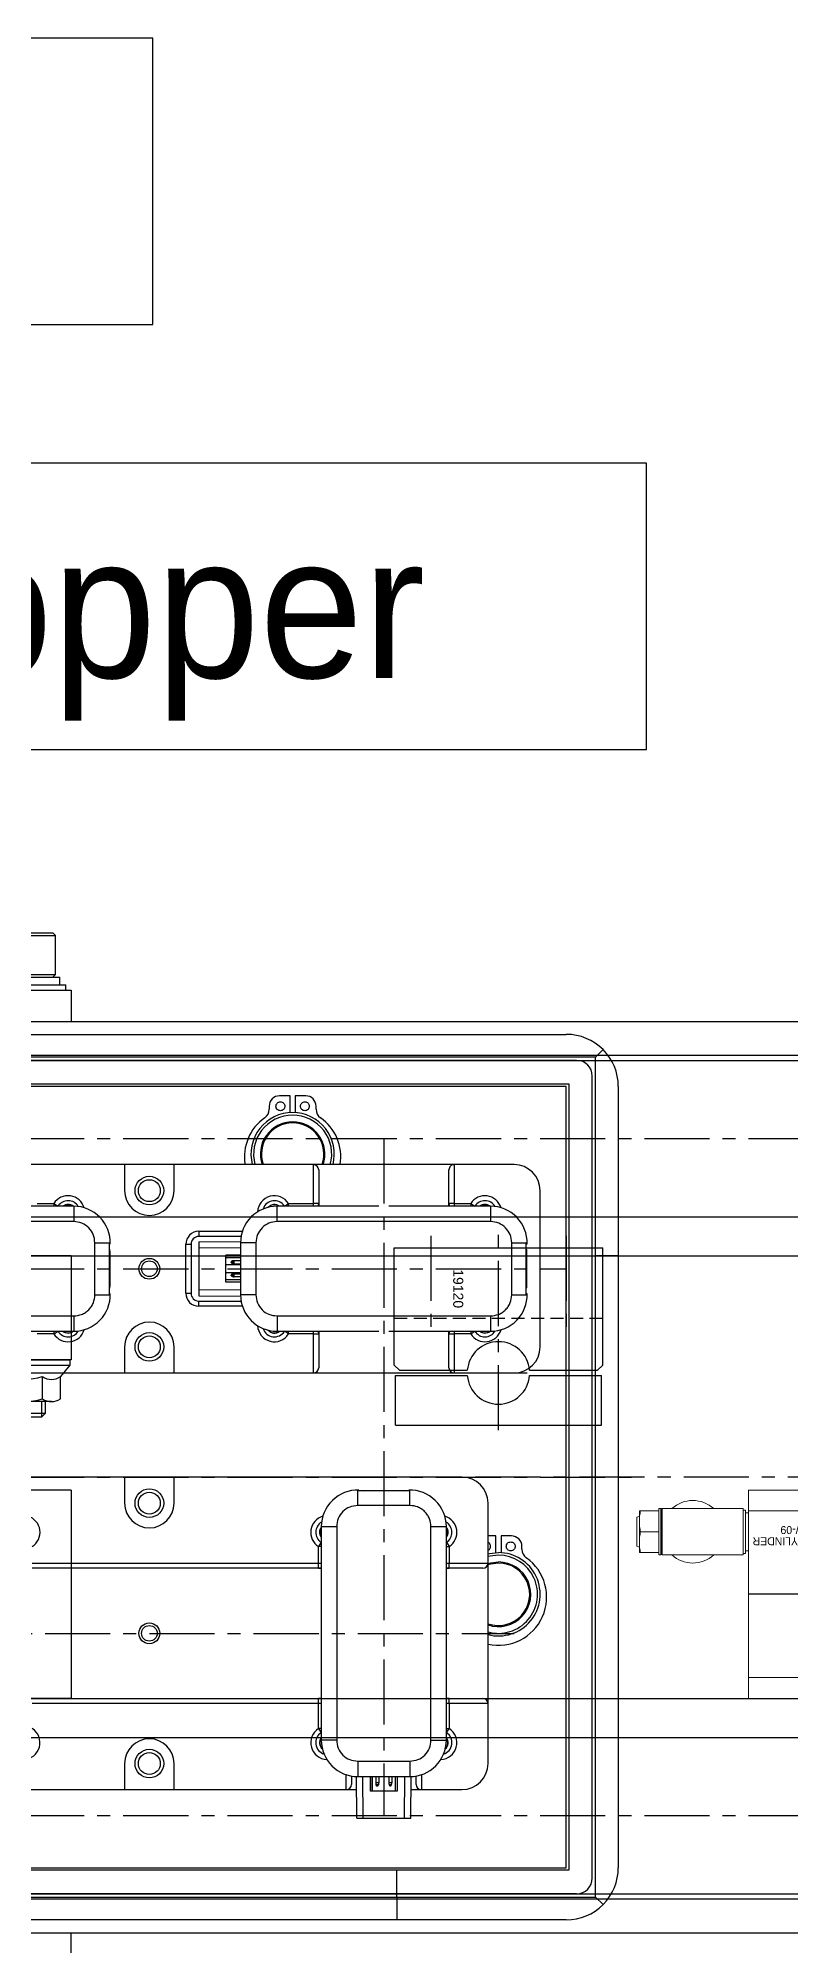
# Model space of a CAD drawing. Header units: inches. Extents: x 0 to 23821, y 0 to 11279.
# Drawn here: x 6020.8 to 6165.3, y 4327.8 to 4694.1 of the extents above; entities that cross this region are included whole.
import ezdxf

# ---------------------------------------------------------------- set-up
doc = ezdxf.new("R2010")
doc.units = ezdxf.units.IN
doc.header["$LTSCALE"] = 10
doc.header["$MEASUREMENT"] = 0
doc.linetypes.add('CENTER', pattern=[2, 1.25, -0.25, 0.25, -0.25])
doc.linetypes.add('HIDDEN', pattern=[0.375, 0.25, -0.125])
for name, color, linetype in [('11', 1, 'CENTER'), ('22', 2, 'HIDDEN'), ('A', 8, 'Continuous'), ('B', 123, 'Continuous'), ('BOM-T', 4, 'Continuous'), ('G', 231, 'Continuous'), ('P', 142, 'Continuous'), ('T', 3, 'Continuous'), ('V', 1, 'Continuous'), ('Y', 60, 'Continuous')]:
    doc.layers.add(name, color=color, linetype=linetype)
doc.layers.add('88', color=35, linetype='Continuous', lineweight=5)
doc.styles.add('SCI', font='')
doc.styles.get("Standard").update_dxf_attribs({"font": 'arial.ttf'})
doc.styles.get('SCI').set_extended_font_data('Gulim')

# ---------------------------------------------------------------- blocks, each defined once
blk = doc.blocks.new('A$C24f58618')
for p, q in [((60, 85), (0, 85)), ((0, 85), (0, 45)), ((60, 85), (60, 65)), ((42, 65), (42, 40)), ((60, 65), (42, 65)), ((42.25, 64), (42.25, 65)), ((42.25, 65), (59.75, 65)), ((44.07, 61.8), (42.25, 64)), ((42.25, 64), (59.75, 64)), ((59.75, 64), (57.93, 61.8)), ((59.75, 65), (59.75, 64)), ((44.07, 61.8), (44.07, 57.54)), ((47.54, 61.8), (47.54, 57.54)), ((54.46, 61.8), (54.46, 57.54)), ((57.93, 57.54), (57.93, 61.8)), ((56.2, 57), (45.8, 57)), ((47, 54.68), (47, 57)), ((55, 57), (55, 54.68)), ((47.68, 54), (47, 54.68)), ((55, 54.68), (47, 54.68)), ((54.32, 54), (47.68, 54)), ((55, 54.68), (54.32, 54)), ((0, 45), (18, 45)), ((18, 45), (18, 20)), ((60, 40), (42, 40)), ((60, 40), (60, 0)), ((5, 30.32), (5.68, 31)), ((5, 28), (5, 30.32)), ((5, 30.32), (13, 30.32)), ((5.68, 31), (12.32, 31)), ((12.32, 31), (13, 30.32)), ((13, 30.32), (13, 28)), ((2.07, 27.46), (2.07, 23.2)), ((3.8, 28), (14.2, 28)), ((5.54, 23.2), (5.54, 27.46)), ((12.46, 23.2), (12.46, 27.46)), ((15.93, 23.2), (15.93, 27.46)), ((0.25, 21), (2.07, 23.2)), ((15.93, 23.2), (17.75, 21)), ((0, 20), (18, 20)), ((0, 20), (0, 0)), ((0.25, 20), (0.25, 21)), ((17.75, 21), (0.25, 21)), ((17.75, 20), (0.25, 20)), ((17.75, 21), (17.75, 20)), ((60, 0), (0, 0))]:
    blk.add_line(p, q)
for centre, radius, start, end in [((45.8, 64.33), 3.07, 235.6158, 304.3842), ((51, 72.73), 11.46, 252.412, 287.588), ((56.2, 64.33), 3.07, 235.6158, 304.3842), ((45.8, 60.07), 3.07, 235.6158, 304.3842), ((51, 68.46), 11.46, 252.412, 287.588), ((56.2, 60.07), 3.07, 235.6158, 304.3842), ((3.8, 24.93), 3.07, 55.6158, 124.3842), ((9, 16.54), 11.46, 72.412, 107.588), ((14.2, 24.93), 3.07, 55.6158, 124.3842), ((3.8, 20.67), 3.07, 55.6158, 124.3842), ((9, 12.27), 11.46, 72.412, 107.588), ((14.2, 20.67), 3.07, 55.6158, 124.3842)]:
    blk.add_arc(centre, radius, start, end)
at = {"layer": '11'}
blk.add_line((30, 85), (30, 0), dxfattribs=at)
at = {"layer": 'A'}
for p, q in [((25, 85), (25, 0)), ((35, 85), (35, 0))]:
    blk.add_line(p, q, dxfattribs=at)
at = {"layer": 'T'}
for p, q in [((47.68, 57), (47.68, 54)), ((54.32, 57), (54.32, 54)), ((5.68, 28), (5.68, 31)), ((12.32, 28), (12.32, 31))]:
    blk.add_line(p, q, dxfattribs=at)
blk = doc.blocks.new('A$Cf3967718')
at = {"linetype": 'Continuous'}
for p, q in [((-65, 136), (-65, 130)), ((115, 130), (-65, 130)), ((115, -45), (-65, -45)), ((-65, -51), (-65, -45)), ((115, -51), (-65, -51)), ((-46, -51), (-64, -51)), ((-64, -51), (-64, -52)), ((-46, -52), (-64, -52)), ((-62.81, -52), (-62.81, -53.5)), ((-47.19, -53.5), (-62.81, -53.5)), ((-62, -54), (-61.5, -53.5)), ((-62, -54), (-62, -61.5)), ((-48, -54), (-62, -54)), ((-61.5, -62), (-62, -61.5)), ((-48, -61.5), (-62, -61.5)), ((-48.5, -62), (-61.5, -62))]:
    blk.add_line(p, q, dxfattribs=at)
blk = doc.blocks.new('A$C36ac1f08')
for p, q in [((-6520, -12), (-280, -12)), ((-6520, -57), (-280, -57)), ((-6520, -142), (-280, -142)), ((-6520, -187), (-280, -187))]:
    blk.add_line(p, q)
at = {"layer": '11'}
for p, q in [((-6520, -34.5), (-280, -34.5)), ((-279.95, -99.5), (-6520, -99.5)), ((-6520, -164.5), (-280, -164.5))]:
    blk.add_line(p, q, dxfattribs=at)
at = {"layer": 'B'}
for p, q in [((-6520, -19.5), (-280, -19.5)), ((-6520, -49.5), (-280, -49.5)), ((-6520, -149.5), (-280, -149.5)), ((-6520, -179.5), (-280, -179.5))]:
    blk.add_line(p, q, dxfattribs=at)
at = {"layer": 'G'}
for p, q in [((-6520, -18.5), (-280, -18.5)), ((-6520, -180.5), (-280, -180.5))]:
    blk.add_line(p, q, dxfattribs=at)
at = {"rotation": 180}
blk.add_blockref('A$Cf3967718', (-2275, -57, 227228.55), dxfattribs=at)
blk.add_blockref('A$C24f58618', (-2270, -142, 227228.55))
blk = doc.blocks.new('A$C79f051db')
for p, q in [((-19.75, 10), (-19.75, 0.5)), ((19.75, 10), (-19.75, 10)), ((19.75, 10), (19.75, 0.5)), ((-5.98, 0.5), (-19.75, 0.5)), ((19.75, 0.5), (5.98, 0.5)), ((-19, -0.5), (-20, -1.5)), ((-20, -1.5), (-20, -24)), ((-5.98, -0.5), (-19, -0.5)), ((19, -0.5), (5.98, -0.5)), ((20, -1.5), (19, -0.5)), ((20, -1.5), (20, -24)), ((20, -22.5), (-20, -22.5)), ((20, -24), (-20, -24))]:
    blk.add_line(p, q)
for start, end in [(4.7802, 175.2198), (184.7802, 355.2198)]:
    blk.add_arc((0, 0), 6, start, end)
at = {"layer": '11'}
for p, q in [((0, 11), (0, -26.9)), ((7, 0), (-7, 0)), ((-13, -26.34), (-13, -8.31)), ((13, -26.34), (13, -8.31))]:
    blk.add_line(p, q, dxfattribs=at)
at = {"layer": '22'}
blk.add_line((20, -10.5), (-20, -10.5), dxfattribs=at)
blk.add_text('19120', height=1.92, rotation=90).set_placement((8.68, -19.9))
blk = doc.blocks.new('A$C83621654')
for p, q in [((0, 20), (50, 20)), ((0, -20), (0, 20)), ((50, 20), (50, 16)), ((50, 16), (0, 16)), ((50, -16), (50, 16)), ((25, 10.03), (0, 10.03)), ((4.25, 9.97), (0.98, 9.97)), ((4.25, 9.97), (5.25, 9.97)), ((5.25, 9.97), (13.25, 9.97)), ((13.25, 9.97), (13.25, -9.98)), ((25, 9.97), (13.25, 9.97)), ((-4.5, -7.38), (0, -7.38)), ((-4.5, -9.69), (-4.5, -7.38)), ((-4.5, -9.69), (0, -9.69)), ((-4.5, -14.31), (-4.5, -9.69)), ((25, -10.04), (0, -10.04)), ((0.98, -9.98), (0.25, -9.98)), ((0.98, -9.98), (4.25, -9.98)), ((5.25, -9.98), (4.25, -9.98)), ((13.25, -9.98), (5.25, -9.98)), ((13.25, -9.98), (25, -9.98)), ((50.56, -8.35), (50.06, -8.35)), ((51.06, -7.85), (50.56, -7.85)), ((50.56, -7.85), (50.56, -16.15)), ((66.61, -7.55), (51.06, -7.55)), ((51.06, -7.55), (51.06, -16.45)), ((66.71, -7.65), (66.61, -7.55)), ((66.61, -7.55), (66.61, -16.45)), ((66.81, -7.55), (66.71, -7.65)), ((66.71, -7.65), (66.71, -16.35)), ((67.21, -7.55), (66.81, -7.55)), ((66.81, -7.55), (66.81, -16.45)), ((67.21, -7.55), (67.21, -8)), ((67.21, -8), (67.21, -8.31)), ((70.74, -8), (67.21, -8)), ((67.21, -8.31), (67.21, -11.69)), ((70.96, -8), (70.96, -10)), ((71.46, -9.22), (70.96, -9.03)), ((70.96, -10), (70.96, -14)), ((71.46, -9.22), (71.46, -14.78)), ((-4.5, -14.31), (0, -14.31)), ((-4.5, -16.62), (-4.5, -14.31)), ((67.21, -11.69), (67.21, -12)), ((70.74, -12), (67.21, -12)), ((67.21, -12), (67.21, -12.31)), ((67.21, -12.31), (67.21, -15.69)), ((70.96, -14), (70.96, -16)), ((-4.5, -16.62), (0, -16.62)), ((0, -16), (50, -16)), ((50, -16), (50, -20)), ((50.06, -15.65), (50.56, -15.65)), ((50.56, -16.15), (51.06, -16.15)), ((51.06, -16.45), (66.61, -16.45)), ((66.61, -16.45), (66.71, -16.35)), ((66.71, -16.35), (66.81, -16.45)), ((66.81, -16.45), (67.21, -16.45)), ((67.21, -15.69), (67.21, -16)), ((70.74, -16), (67.21, -16)), ((67.21, -16), (67.21, -16.45)), ((70.96, -14.97), (71.46, -14.78)), ((50, -20), (0, -20))]:
    blk.add_line(p, q)
at = {"flags": 128}
for points in [[(23.9, 9.97), (24.1, 9.99), (25, 10.03)], [(25, -10.04), (24.1, -9.99), (23.9, -9.98)]]:
    blk.add_lwpolyline(points, dxfattribs=at)
for centre, radius, start, end in [((25, 0), 10, 0, 94.0523), ((25, 0), 10.04, 270, 90), ((25, 0), 9.98, 270, 90), ((25, 0), 10, 265.9477, 0), ((60.71, -12), 6, 90, 132.1264), ((60.71, -12), 6, 47.8736, 90), ((60.71, -12), 6, 227.8736, 312.1264)]:
    blk.add_arc(centre, radius, start, end)
for points, knots in [([(70.74, -8), (70.8, -8.33), (70.93, -8.99), (70.95, -9.66), (70.96, -10)], [0, 0, 0, 0, 0.498112, 1, 1, 1, 1]), ([(70.96, -8), (70.94, -8), (70.9, -8), (70.77, -8), (70.74, -8)], [0, 0, 0, 0, 0.7848426, 1, 1, 1, 1]), ([(70.96, -10), (70.95, -10.33), (70.93, -11.01), (70.8, -11.67), (70.74, -12)], [0, 0, 0, 0, 0.49778, 1, 1, 1, 1]), ([(70.74, -12), (70.8, -12.33), (70.93, -12.99), (70.95, -13.66), (70.96, -14)], [0, 0, 0, 0, 0.498113, 1, 1, 1, 1]), ([(70.96, -14), (70.95, -14.33), (70.93, -15.01), (70.8, -15.67), (70.74, -16)], [0, 0, 0, 0, 0.497781, 1, 1, 1, 1]), ([(70.74, -16), (70.77, -16), (70.9, -16), (70.94, -16), (70.96, -16)], [0, 0, 0, 0, 0.2151574, 1, 1, 1, 1])]:
    blk.add_open_spline(points, degree=3, knots=knots)
at = {"layer": '11'}
blk.add_line((-2.5, 0), (52.5, 0), dxfattribs=at)
at = {"layer": 'BOM-T', "color": 4, "style": 'SCI'}
for s, p in [('STOPPER CYLINDER', (28.91, -10.95)), ('ASU-400-EW-09', (28.91, -13.1)), ('SECHANG', (28.91, -15.21))]:
    blk.add_text(s, height=1.536, dxfattribs=at).set_placement(p)
blk = doc.blocks.new('A$Ce158b9f5')
for p, q in [((15, 177.5), (325, 177.5)), ((47.5, 173.13), (47.5, 177.5)), ((7.93, 174.57), (9.37, 173.13)), ((330.63, 173.13), (9.37, 173.13)), ((9.37, 173.13), (9.37, 50)), ((47.5, 173.13), (47.5, 168)), ((5, 50), (5, 167.5)), ((14.5, 168), (325.5, 168)), ((14.5, 50), (14.5, 168)), ((325, 167.5), (15, 167.5)), ((15, 167.5), (15, 17.5)), ((44.81, 158), (44.74, 150)), ((55.19, 158), (44.81, 158)), ((46.01, 158), (45.94, 150)), ((53.99, 158), (54.06, 150)), ((55.19, 158), (55.26, 150)), ((42.8, 152.5), (35, 152.5)), ((44.77, 152.5), (42.8, 152.5)), ((42.8, 149.65), (42.8, 152.5)), ((43.8, 151.5), (43.8, 149.9)), ((47.42, 150), (47.42, 152.8)), ((47.42, 152.8), (52.58, 152.8)), ((47.45, 150), (47.45, 152.8)), ((47.85, 150), (47.85, 152.8)), ((48.45, 150), (48.45, 151.21)), ((48.45, 151.21), (49.05, 151.21)), ((48.56, 151.7), (48.51, 151.55)), ((48.99, 151.55), (48.51, 151.55)), ((48.94, 151.7), (48.56, 151.7)), ((48.71, 151.8), (48.79, 151.8)), ((48.99, 151.55), (48.94, 151.7)), ((49.05, 150), (49.05, 151.21)), ((50.95, 151.21), (51.55, 151.21)), ((50.95, 150), (50.95, 151.21)), ((51.01, 151.55), (51.06, 151.7)), ((51.49, 151.55), (51.01, 151.55)), ((51.44, 151.7), (51.06, 151.7)), ((51.21, 151.8), (51.29, 151.8)), ((51.44, 151.7), (51.49, 151.55)), ((51.55, 150), (51.55, 151.21)), ((52.15, 152.8), (52.15, 150)), ((52.55, 152.8), (52.55, 150)), ((52.58, 150), (52.58, 152.8)), ((57.2, 152.5), (55.23, 152.5)), ((56.2, 149.9), (56.2, 151.5)), ((90.25, 152.5), (57.2, 152.5)), ((57.2, 152.5), (57.2, 149.65)), ((90.25, 152.5), (90.25, 147.5)), ((99.75, 152.5), (90.25, 152.5)), ((99.75, 147.5), (99.75, 152.5)), ((122.8, 152.5), (99.75, 152.5)), ((30, 147.5), (30, 136)), ((55, 150), (45, 150)), ((45, 147.05), (45, 150)), ((55, 147.05), (45, 147.05)), ((55, 147.05), (55, 150)), ((38, 143), (38, 102)), ((40.95, 143), (38, 143)), ((40.95, 143), (40.95, 102)), ((59.05, 102), (59.05, 143)), ((59.05, 143), (62, 143)), ((62, 102), (62, 143)), ((37.99, 141.58), (37.48, 140.78)), ((37.48, 136), (37.48, 140.78)), ((38, 140.78), (37.48, 140.78)), ((62, 140.78), (62.52, 140.78)), ((62.52, 140.78), (62.01, 141.58)), ((62.52, 140.78), (62.52, 136)), ((30, 136), (37.48, 136)), ((30, 136), (30, 109)), ((37.48, 136), (37.48, 135)), ((37.48, 136), (38, 136)), ((62, 136), (62.52, 136)), ((62.52, 136), (117.48, 136)), ((62.52, 136), (62.52, 135)), ((37.48, 135), (31, 135)), ((38, 135), (37.48, 135)), ((62.52, 135), (62, 135)), ((117.48, 135), (62.52, 135)), ((31, 110), (37.48, 110)), ((37.48, 110), (37.48, 109)), ((37.48, 110), (38, 110)), ((62, 110), (62.52, 110)), ((62.52, 110), (117.48, 110)), ((62.52, 110), (62.52, 109)), ((23.5, 106.37), (23.5, 105.8)), ((27.5, 103.8), (27.5, 107.02)), ((28.5, 107.02), (28.5, 103.8)), ((37.48, 109), (30, 109)), ((30, 109), (30, 97.5)), ((37.48, 105.82), (37.48, 109)), ((38, 109), (37.48, 109)), ((62.52, 109), (62, 109)), ((117.48, 109), (62.52, 109)), ((62.52, 109), (62.52, 105.82)), ((25.5, 103.8), (27.5, 103.8)), ((28.5, 103.8), (30, 103.8)), ((37.99, 105.02), (37.48, 105.82)), ((38, 105.82), (37.48, 105.82)), ((62, 105.82), (62.52, 105.82)), ((62.01, 105.02), (62.52, 105.82)), ((40.95, 102), (38, 102)), ((62, 102), (59.05, 102)), ((45, 97.95), (55, 97.95)), ((45, 97.95), (45, 95.16)), ((55, 97.95), (55, 95.16)), ((90.25, 97.5), (90.25, 92.5)), ((99.75, 92.5), (99.75, 97.5)), ((35, 92.5), (305, 92.5)), ((45, 95.16), (55, 95.16)), ((45.19, 95), (45.21, 95.16)), ((46.8, 95.16), (46.8, 95.1)), ((49, 95.1), (46.8, 95.1)), ((53.2, 95.1), (51, 95.1)), ((53.2, 95.16), (53.2, 95.1)), ((54.79, 95.16), (54.81, 95)), ((315, 72.5), (25, 72.5)), ((36.5, 65.02), (36.5, 72.5)), ((37.5, 71.5), (37.5, 65.02)), ((62.5, 65.02), (62.5, 71.5)), ((63.5, 72.5), (63.5, 65.02)), ((90.25, 72.5), (90.25, 67.5)), ((99.75, 67.5), (99.75, 72.5)), ((20, 67.5), (20, 37.5)), ((49.06, 64.5), (29.5, 64.5)), ((29.5, 61.55), (29.5, 64.5)), ((33.32, 65.02), (32.52, 64.51)), ((33.32, 65.02), (36.5, 65.02)), ((33.32, 64.5), (33.32, 65.02)), ((37.5, 65.02), (36.5, 65.02)), ((36.5, 64.5), (36.5, 65.02)), ((37.5, 65.02), (37.5, 64.5)), ((70.5, 64.5), (50.94, 64.5)), ((63.5, 65.02), (62.5, 65.02)), ((62.5, 64.5), (62.5, 65.02)), ((63.5, 65.02), (68.28, 65.02)), ((63.5, 65.02), (63.5, 64.5)), ((68.28, 65.02), (69.08, 64.51)), ((68.28, 65.02), (68.28, 64.5)), ((70.5, 61.55), (70.5, 64.5)), ((129.06, 64.5), (109.5, 64.5)), ((109.5, 61.55), (109.5, 64.5)), ((113.32, 65.02), (112.52, 64.51)), ((113.32, 65.02), (116.5, 65.02)), ((113.32, 64.5), (113.32, 65.02)), ((70.5, 61.55), (29.5, 61.55)), ((77.15, 59.7), (85.5, 59.7)), ((85.5, 58.7), (77.4, 58.7)), ((85.5, 59.7), (85.5, 58.7)), ((150.5, 61.55), (109.5, 61.55)), ((22.5, 57.31), (22.66, 57.29)), ((22.6, 49.3), (22.6, 55.7)), ((22.6, 55.7), (22.66, 55.7)), ((22.66, 57.5), (22.66, 47.5)), ((25.45, 57.5), (22.66, 57.5)), ((25.45, 57.5), (25.45, 47.5)), ((74.55, 47.5), (74.55, 57.5)), ((74.55, 57.5), (77.5, 57.5)), ((85.5, 57.69), (77.5, 57.76)), ((77.5, 47.5), (77.5, 57.5)), ((85.5, 56.49), (77.5, 56.56)), ((77.5, 55.08), (80.3, 55.08)), ((77.5, 55.05), (80.3, 55.05)), ((80.3, 55.08), (80.3, 49.92)), ((85.5, 48.51), (85.5, 56.49)), ((88, 57.2), (87, 57.2)), ((87, 47.8), (87, 57.2)), ((88, 57.2), (88, 47.8)), ((102.5, 57.31), (102.66, 57.29)), ((102.6, 49.3), (102.6, 55.7)), ((102.6, 55.7), (102.66, 55.7)), ((102.66, 57.5), (102.66, 47.5)), ((105.45, 57.5), (102.66, 57.5)), ((105.45, 57.5), (105.45, 47.5)), ((77.5, 54.65), (80.3, 54.65)), ((77.5, 54.05), (78.71, 54.05)), ((78.71, 53.45), (77.5, 53.45)), ((80.3, 53.25), (77.5, 53.25)), ((77.5, 51.75), (80.3, 51.75)), ((78.71, 51.55), (77.5, 51.55)), ((78.71, 54.05), (78.71, 53.45)), ((78.71, 51.55), (78.71, 50.95)), ((79.05, 53.51), (79.05, 53.99)), ((79.2, 53.94), (79.05, 53.99)), ((79.05, 53.51), (79.2, 53.56)), ((79.05, 51.01), (79.05, 51.49)), ((79.05, 51.49), (79.2, 51.44)), ((79.2, 53.56), (79.2, 53.94)), ((79.2, 51.06), (79.2, 51.44)), ((79.3, 53.79), (79.3, 53.71)), ((79.3, 51.29), (79.3, 51.21)), ((5, 17.5), (5, 50)), ((5, 50), (9.37, 50)), ((9.37, 50), (9.37, 11.87)), ((14.5, 50), (9.37, 50)), ((14.5, 17), (14.5, 50)), ((22.66, 47.71), (22.5, 47.69)), ((22.6, 49.3), (22.66, 49.3)), ((77.5, 50.95), (78.71, 50.95)), ((80.3, 50.35), (77.5, 50.35)), ((80.3, 49.95), (77.5, 49.95)), ((77.5, 49.92), (80.3, 49.92)), ((85.5, 48.51), (77.5, 48.44)), ((79.2, 51.06), (79.05, 51.01)), ((88, 47.8), (87, 47.8)), ((102.66, 47.71), (102.5, 47.69)), ((102.6, 49.3), (102.66, 49.3)), ((25.45, 47.5), (22.66, 47.5)), ((74.55, 47.5), (77.5, 47.5)), ((85.5, 45.3), (77.15, 45.3)), ((77.4, 46.3), (85.5, 46.3)), ((85.5, 47.31), (77.5, 47.24)), ((85.5, 45.3), (85.5, 46.3)), ((105.45, 47.5), (102.66, 47.5)), ((29.5, 43.45), (70.5, 43.45)), ((29.5, 40.5), (29.5, 43.45)), ((29.5, 40.5), (49.06, 40.5)), ((33.32, 39.98), (32.52, 40.49)), ((33.32, 39.98), (33.32, 40.5)), ((36.5, 39.98), (36.5, 40.5)), ((37.5, 40.5), (37.5, 39.98)), ((50.94, 40.5), (70.5, 40.5)), ((62.5, 39.98), (62.5, 40.5)), ((63.5, 40.5), (63.5, 39.98)), ((68.28, 40.5), (68.28, 39.98)), ((69.08, 40.49), (68.28, 39.98)), ((70.5, 43.45), (70.5, 40.5)), ((109.5, 43.45), (150.5, 43.45)), ((109.5, 40.5), (109.5, 43.45)), ((109.5, 40.5), (129.06, 40.5)), ((113.32, 39.98), (112.52, 40.49)), ((113.32, 39.98), (113.32, 40.5)), ((36.5, 39.98), (33.32, 39.98)), ((36.5, 32.5), (36.5, 39.98)), ((36.5, 39.98), (37.5, 39.98)), ((37.5, 39.98), (37.5, 33.5)), ((62.5, 39.98), (63.5, 39.98)), ((62.5, 33.5), (62.5, 39.98)), ((63.5, 39.98), (63.5, 32.5)), ((68.28, 39.98), (63.5, 39.98)), ((90.25, 37.5), (90.25, 32.5)), ((99.75, 32.5), (99.75, 37.5)), ((116.5, 39.98), (113.32, 39.98)), ((25, 32.5), (315, 32.5)), ((67, 19.3), (67, 22.52)), ((68, 22.52), (68, 19.3)), ((63, 21.87), (63, 21.3)), ((65, 19.3), (67, 19.3)), ((68, 19.3), (70, 19.3)), ((72, 21.3), (72, 21.87)), ((325.5, 17), (14.5, 17)), ((15, 17.5), (325, 17.5)), ((7.93, 10.43), (9.37, 11.87)), ((9.37, 11.87), (330.63, 11.87)), ((325, 7.5), (15, 7.5))]:
    blk.add_line(p, q)
at = {"flags": 128}
for points in [[(28, 109), (29.49, 109.19), (30.07, 109.37)], [(30.01, 109.13), (29.48, 108.98), (28, 108.8)], [(28, 107.5), (29.61, 107.68), (30, 107.77)], [(30, 107.25), (29.72, 107.19), (28, 107)], [(46.8, 95.1), (46.31, 95.15), (46.27, 95.16)], [(53.73, 95.16), (53.69, 95.15), (53.2, 95.1)], [(22.6, 55.7), (22.65, 56.19), (22.66, 56.23)], [(102.6, 55.7), (102.65, 56.19), (102.66, 56.23)], [(22.66, 48.77), (22.65, 48.81), (22.6, 49.3)], [(102.66, 48.77), (102.65, 48.81), (102.6, 49.3)]]:
    blk.add_lwpolyline(points, dxfattribs=at)
for centre, radius in [((95, 147.5), 2.75), ((95, 147.5), 2.1), ((95, 122.5), 2), ((95, 122.5), 1.5), ((95, 97.5), 2.75), ((95, 97.5), 2.1), ((95, 67.5), 2.75), ((95, 67.5), 2.1), ((95, 52.5), 2), ((95, 52.5), 1.5), ((95, 37.5), 2.75), ((95, 37.5), 2.1)]:
    blk.add_circle(centre, radius)
for centre, radius, start, end in [((15, 167.5), 10, 90, 135), ((15, 167.5), 10, 135, 180), ((35, 147.5), 5, 90, 180), ((42.8, 151.5), 1, 0, 90), ((49.45, 151.21), 1, 160, 180), ((48.71, 151.65), 0.15, 90, 160), ((48.79, 151.65), 0.15, 20, 90), ((48.05, 151.21), 1, 0, 20), ((51.95, 151.21), 1, 160, 180), ((51.21, 151.65), 0.15, 90, 160), ((51.29, 151.65), 0.15, 20, 90), ((50.55, 151.21), 1, 0, 20), ((57.2, 151.5), 1, 90, 180), ((39.2, 143.5), 3.22, 92.3296, 237.7055), ((45, 143), 7, 90, 180), ((55, 143), 7, 0, 90), ((60.8, 143.5), 3.22, 302.2945, 87.6704), ((95, 147.5), 4.75, 180, 0), ((119.2, 143.5), 3.22, 92.3296, 237.7055), ((39.2, 143.5), 2.27, 107.1614, 237.7055), ((39.2, 143.5), 1.55, 129.767, 219.3275), ((39.2, 143.5), 1.5, 132.4943, 216.8699), ((60.8, 143.5), 2.27, 302.2945, 72.8386), ((60.8, 143.5), 1.55, 320.6725, 50.233), ((60.8, 143.5), 1.5, 323.1301, 47.5057), ((31, 136), 1, 180, 270), ((37.48, 135.91), 0.914, 270.1215, 304.8657), ((62.52, 135.91), 0.914, 235.1343, 269.8785), ((28, 115.55), 9.25, 77.5131, 234.7056), ((28, 115), 8, 75.5225, 270), ((28, 115), 7.5, 74.534, 270), ((28, 115), 6.2, 71.1809, 270), ((28, 115), 6, 70.5288, 270), ((31, 109), 1, 90, 180), ((37.48, 109.09), 0.914, 55.1343, 89.8785), ((62.52, 109.09), 0.914, 90.1215, 124.8657), ((21.5, 106.37), 2, 0, 54.7056), ((25.5, 105.8), 2, 180, 270), ((39.2, 103.1), 3.22, 122.2945, 253.5613), ((39.2, 103.1), 2.27, 122.2945, 239.6863), ((39.2, 103.1), 1.55, 140.6725, 219.3275), ((39.2, 103.1), 1.5, 143.1301, 216.8699), ((60.8, 103.1), 3.22, 286.4387, 57.7055), ((60.8, 103.1), 2.27, 300.3137, 57.7055), ((60.8, 103.1), 1.55, 320.6725, 39.3275), ((60.8, 103.1), 1.5, 323.1301, 36.8699), ((119.2, 103.1), 3.22, 122.2945, 253.5613), ((45, 102), 7, 180, 271.5443), ((55, 102), 7, 268.4557, 0), ((95, 97.5), 4.75, 0, 180), ((35, 97.5), 5, 180, 270), ((25, 67.5), 5, 90, 180), ((36.5, 71.5), 1, 0, 90), ((63.5, 71.5), 1, 90, 180), ((30.6, 63.3), 3.22, 32.2945, 163.5613), ((71, 63.3), 3.22, 2.3296, 147.7055), ((95, 67.5), 4.75, 180, 0), ((110.6, 63.3), 3.22, 32.2945, 163.5613), ((29.5, 57.5), 7, 90, 181.5443), ((30.6, 63.3), 2.27, 32.2945, 149.6863), ((30.6, 63.3), 1.55, 50.6725, 129.3275), ((30.6, 63.3), 1.5, 53.1301, 126.8699), ((36.59, 65.02), 0.914, 325.1343, 359.8785), ((63.41, 65.02), 0.914, 180.1215, 214.8657), ((71, 63.3), 2.27, 17.1614, 147.7055), ((71, 63.3), 1.55, 39.767, 129.3275), ((71, 63.3), 1.5, 42.4943, 126.8699), ((70.5, 57.5), 7, 0, 90), ((109.5, 57.5), 7, 90, 181.5443), ((110.6, 63.3), 2.27, 32.2945, 149.6863), ((110.6, 63.3), 1.55, 50.6725, 129.3275), ((110.6, 63.3), 1.5, 53.1301, 126.8699), ((85.5, 57.2), 2.5, 0, 90), ((85.5, 57.2), 1.5, 0, 90), ((78.71, 53.05), 1, 70, 90), ((78.71, 54.45), 1, 270, 290), ((78.71, 50.55), 1, 70, 90), ((79.15, 53.79), 0.15, 0, 70), ((79.15, 53.71), 0.15, 290, 360), ((79.15, 51.29), 0.15, 0, 70), ((29.5, 47.5), 7, 178.4557, 270), ((78.71, 51.95), 1, 270, 290), ((79.15, 51.21), 0.15, 290, 0), ((85.5, 47.8), 2.5, 270, 0), ((85.5, 47.8), 1.5, 270, 0), ((109.5, 47.5), 7, 178.4557, 270), ((70.5, 47.5), 7, 270, 0), ((30.6, 41.7), 3.22, 196.4387, 327.7055), ((30.6, 41.7), 2.27, 210.3137, 327.7055), ((30.6, 41.7), 1.55, 230.6725, 309.3275), ((30.6, 41.7), 1.5, 233.1301, 306.8699), ((36.59, 39.98), 0.914, 0.1215, 34.8657), ((63.41, 39.98), 0.914, 145.1343, 179.8785), ((71, 41.7), 3.22, 212.2945, 357.6704), ((71, 41.7), 2.27, 212.2945, 342.8386), ((71, 41.7), 1.55, 230.6725, 320.233), ((71, 41.7), 1.5, 233.1301, 317.5057), ((95, 37.5), 4.75, 0, 180), ((110.6, 41.7), 3.22, 196.4387, 327.7055), ((110.6, 41.7), 2.27, 210.3137, 327.7055), ((110.6, 41.7), 1.55, 230.6725, 309.3275), ((110.6, 41.7), 1.5, 233.1301, 306.8699), ((25, 37.5), 5, 180, 270), ((36.5, 33.5), 1, 270, 0), ((63.5, 33.5), 1, 180, 270), ((67.5, 31.05), 9.25, 170.9813, 234.7056), ((67.5, 30.5), 8, 165.5225, 270), ((67.5, 30.5), 7.5, 164.534, 270), ((67.5, 30.5), 6.2, 161.1809, 270), ((67.5, 30.5), 6, 160.5288, 270), ((67.5, 30.5), 8, 270, 14.4775), ((67.5, 30.5), 7.5, 270, 15.466), ((67.5, 30.5), 6.2, 270, 18.8191), ((67.5, 30.5), 6, 270, 19.4712), ((67.5, 31.05), 9.25, 305.2944, 9.0187), ((61, 21.87), 2, 0, 54.7056), ((74, 21.87), 2, 125.2944, 180), ((65, 21.3), 2, 180, 270), ((70, 21.3), 2, 270, 0), ((15, 17.5), 10, 180, 225), ((15, 17.5), 10, 225, 270)]:
    blk.add_arc(centre, radius, start, end)
for points in [[(45, 147.05), (44.47, 146.99), (43.41, 146.87), (42.07, 145.93), (41.13, 144.59), (41.01, 143.53), (40.95, 143)], [(59.05, 143), (58.99, 143.53), (58.87, 144.59), (57.93, 145.93), (56.59, 146.87), (55.53, 146.99), (55, 147.05)], [(26.5, 105.8), (26.49, 105.91), (26.46, 106.13), (26.27, 106.42), (25.98, 106.61), (25.65, 106.67), (25.32, 106.61), (25.03, 106.42), (24.84, 106.13), (24.78, 105.8), (24.84, 105.47), (25.03, 105.18), (25.32, 104.99), (25.65, 104.93), (25.98, 104.99), (26.27, 105.18), (26.46, 105.47), (26.49, 105.69), (26.5, 105.8)], [(55, 97.95), (55.53, 98.01), (56.59, 98.13), (57.93, 99.07), (58.87, 100.41), (58.99, 101.47), (59.05, 102)], [(74.55, 57.5), (74.49, 58.03), (74.37, 59.09), (73.43, 60.43), (72.09, 61.37), (71.03, 61.49), (70.5, 61.55)], [(25.45, 47.5), (25.51, 46.97), (25.63, 45.91), (26.57, 44.57), (27.91, 43.63), (28.97, 43.51), (29.5, 43.45)], [(70.5, 43.45), (71.03, 43.51), (72.09, 43.63), (73.43, 44.57), (74.37, 45.91), (74.49, 46.97), (74.55, 47.5)], [(105.45, 47.5), (105.51, 46.97), (105.63, 45.91), (106.57, 44.57), (107.91, 43.63), (108.97, 43.51), (109.5, 43.45)], [(66, 21.3), (65.99, 21.41), (65.96, 21.63), (65.77, 21.92), (65.48, 22.11), (65.15, 22.17), (64.82, 22.11), (64.53, 21.92), (64.34, 21.63), (64.28, 21.3), (64.34, 20.97), (64.53, 20.68), (64.82, 20.49), (65.15, 20.43), (65.48, 20.49), (65.77, 20.68), (65.96, 20.97), (65.99, 21.19), (66, 21.3)], [(70.7, 21.3), (70.69, 21.41), (70.66, 21.63), (70.47, 21.92), (70.18, 22.11), (69.85, 22.17), (69.52, 22.11), (69.23, 21.92), (69.04, 21.63), (68.98, 21.3), (69.04, 20.97), (69.23, 20.68), (69.52, 20.49), (69.85, 20.43), (70.18, 20.49), (70.47, 20.68), (70.66, 20.97), (70.69, 21.19), (70.7, 21.3)]]:
    blk.add_open_spline(points, degree=3)
for points, knots in [([(30, 106.57), (29.91, 106.52), (29.72, 106.41), (29.55, 106.13), (29.48, 105.8), (29.55, 105.47), (29.72, 105.19), (29.91, 105.08), (30, 105.03)], [0, 0, 0, 0, 0.1564, 0.3282, 0.5, 0.6718, 0.8436, 1, 1, 1, 1]), ([(40.95, 102), (41, 101.49), (41.09, 100.71), (41.59, 99.76), (42.12, 99.12), (42.76, 98.59), (43.71, 98.09), (44.49, 98), (45, 97.95)], [0, 0, 0, 0, 0.239457, 0.368361, 0.5, 0.631639, 0.760543, 1, 1, 1, 1]), ([(29.5, 61.55), (28.99, 61.5), (28.21, 61.41), (27.26, 60.91), (26.62, 60.38), (26.09, 59.74), (25.59, 58.79), (25.5, 58.01), (25.45, 57.5)], [0, 0, 0, 0, 0.239457, 0.368361, 0.5, 0.631639, 0.760543, 1, 1, 1, 1]), ([(109.5, 61.55), (108.99, 61.5), (108.21, 61.41), (107.26, 60.91), (106.62, 60.38), (106.09, 59.74), (105.59, 58.79), (105.5, 58.01), (105.45, 57.5)], [0, 0, 0, 0, 0.239457, 0.368361, 0.5, 0.631639, 0.760543, 1, 1, 1, 1]), ([(85.5, 56.49), (85.5, 56.64), (85.5, 56.96), (85.5, 57.35), (85.5, 57.63), (85.5, 57.67), (85.5, 57.69)], [0, 0, 0, 0, 0.250002, 0.5, 0.749998, 1, 1, 1, 1]), ([(85.5, 47.31), (85.5, 47.33), (85.5, 47.37), (85.5, 47.65), (85.5, 48.04), (85.5, 48.36), (85.5, 48.51)], [0, 0, 0, 0, 0.250002, 0.5, 0.749998, 1, 1, 1, 1])]:
    blk.add_open_spline(points, degree=3, knots=knots)
at = {"layer": '11'}
for p, q in [((50, 27.5), (50, 157.5)), ((315, 122.5), (25, 122.5)), ((340, 92.5), (0, 92.5)), ((320, 52.5), (15, 52.5))]:
    blk.add_line(p, q, dxfattribs=at)
at = {"layer": 'Y'}
for p, q in [((13, 172.5), (327, 172.5)), ((10, 169.5), (10, 15.5)), ((13, 12.5), (327, 12.5))]:
    blk.add_line(p, q, dxfattribs=at)
for centre, start, end in [((13, 169.5), 90, 180), ((13, 15.5), 180, 270)]:
    blk.add_arc(centre, 3, start, end, dxfattribs=at)
blk = doc.blocks.new('A$Ca7bf00eb')
at = {"layer": '88'}
blk.add_blockref('A$C83621654', (160, 22.5), dxfattribs=at)
at = {"layer": 'P'}
blk.add_blockref('A$Ce158b9f5', (-170, -92.5), dxfattribs=at)
at = {"layer": 'V'}
blk.add_blockref('A$C79f051db', (-142, -20), dxfattribs=at)

msp = doc.modelspace()

# ---------------------------------------------------------------- linework, layer by layer
at = {"layer": 'G'}
for points in [[(5854.71294389, 4639.12063771), (6042.83417631, 4639.12063771), (6042.83417631, 4694.08415303), (5854.71294389, 4694.08415303)], [(5743.85223759, 4557.51971448), (6137.53932148, 4557.51971448), (6137.53932148, 4612.48322979), (5743.85223759, 4612.48322979)]]:
    msp.add_lwpolyline(points, close=True, dxfattribs=at)

# ---------------------------------------------------------------- block references
msp.add_blockref('A$C36ac1f08', (8237.14339049, 4517.30962586, -227228.55083111))
at = {"rotation": 180}
for p in [(5967.14339049, 4417.80962586, -227228.55083111), (6367.14339049, 4417.80962586, -227228.55083111)]:
    msp.add_blockref('A$Ca7bf00eb', p, dxfattribs=at)

# ---------------------------------------------------------------- texts
at = {"color": 40, "style": 'SCI'}
msp.add_text('Non Damper Stopper', height=27.3, dxfattribs=at).set_placement((5757.59311642, 4571.26059331))

doc.saveas('drawing.dxf')
